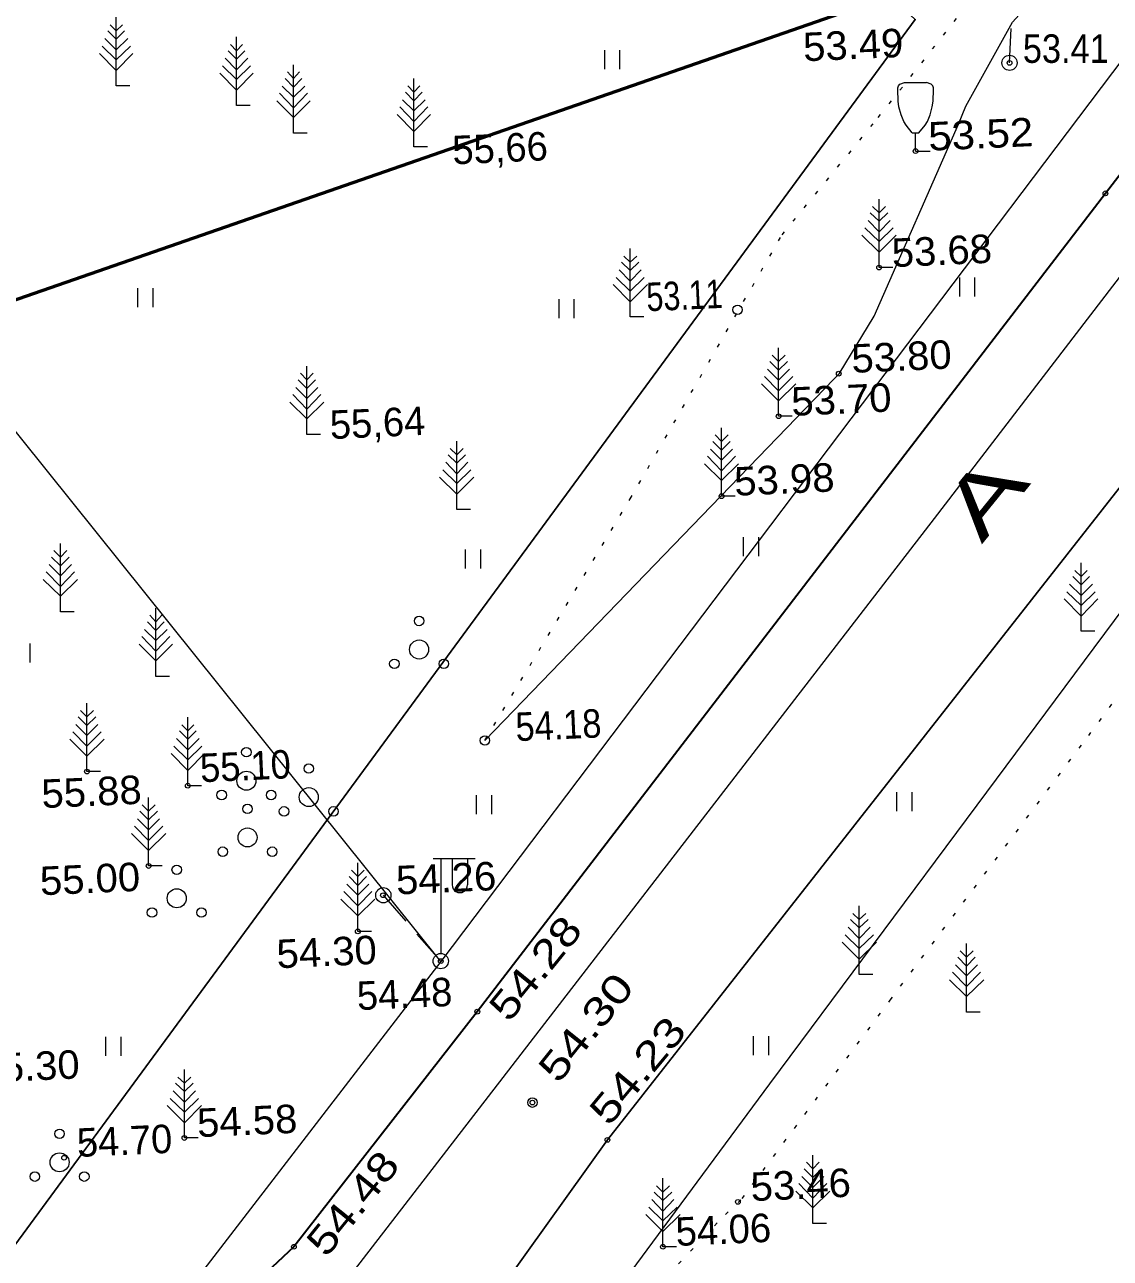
# Model space of a CAD drawing. Extents: x 641063 to 641519, y 6456540 to 6457208.
# Drawn here: x 641166.47 to 641195.01, y 6456631.62 to 6456664.04 of the extents above; entities that cross this region are included whole.
import ezdxf
from ezdxf.enums import TextEntityAlignment as Align

# ---------------------------------------------------------------- set-up
doc = ezdxf.new("R2010")
doc.units = 0
doc.header["$LTSCALE"] = 0.3
doc.linetypes.add('DOTTED', pattern=[1.5, 0.3, -1.2])
doc.linetypes.add('MEDIUM_DASHED', pattern=[4.5, 3, -1.5])
for name, color, linetype, lineweight in [('11', 7, 'Continuous', 13), ('14', 7, 'Continuous', 13), ('16', 7, 'Continuous', 13), ('20', 7, 'Continuous', 13), ('26', 7, 'Continuous', 13), ('30', 7, 'Continuous', 25), ('40', 7, 'Continuous', 25), ('41', 7, 'Continuous', 13), ('42', 7, 'Continuous', 13), ('44', 7, 'Continuous', 13), ('59', 7, 'Continuous', 13), ('62', 7, 'Continuous', 13)]:
    doc.layers.add(name, color=color, linetype=linetype, lineweight=lineweight)

msp = doc.modelspace()

# ---------------------------------------------------------------- linework, layer by layer
at = {"layer": '11'}
msp.add_lwpolyline([(641430.74, 6456708.88), (641425.62, 6456708.61), (641407.84, 6456711.88), (641401.98, 6456713.05), (641383.52, 6456717.54), (641366.74, 6456721.76), (641329.2, 6456714.51), (641309.57, 6456710.68), (641294.84, 6456707.66), (641275.31, 6456703.84), (641256.8, 6456699.92), (641248.6, 6456698.34), (641235.29, 6456695.03), (641225.53, 6456691.61), (641219.84, 6456687.82), (641212.57, 6456679.99), (641190.38, 6456651.06), (641173.42, 6456629.08), (641156.36, 6456607.31), (641144.54, 6456592.49)], dxfattribs=at)
at = {"layer": '14'}
msp.add_line((641177.41, 6456639.42), (641160.53, 6456660.45), dxfattribs=at)
msp.add_lwpolyline([(641207.33, 6456679.03), (641177.41, 6456639.42), (641147.33, 6456600.34), (641142.1, 6456593.55)], dxfattribs=at)
at = {"layer": '16', "lineweight": 53}
msp.add_lwpolyline([(641422.04, 6456750.12), (641393, 6456737.35), (641367.18, 6456725.93), (641327.06, 6456717.04), (641286.25, 6456708.78), (641229.33, 6456701.96), (641192.51, 6456665.94), (641141.33, 6456648.16), (641118.76, 6456634.57)], dxfattribs=at)
at = {"layer": '20'}
for p, q in [((641177.21, 6456642.13), (641178.31, 6456642.13)), ((641177.41, 6456642.13), (641177.41, 6456639.63)), ((641177.71, 6456642.13), (641177.71, 6456641.43)), ((641178.11, 6456642.13), (641178.11, 6456641.43))]:
    msp.add_line(p, q, dxfattribs=at)
msp.add_circle((641177.41, 6456639.43), 0.2, dxfattribs=at)
msp.add_arc((641177.91, 6456641.43), 0.2, 179.9393, 0.0607, dxfattribs=at)
at = {"layer": '26', "linetype": 'MEDIUM_DASHED'}
for p, q in [((641192.36, 6456663.04), (641192.51, 6456665.94)), ((641175.9, 6456641.16), (641177.41, 6456639.42))]:
    msp.add_line(p, q, dxfattribs=at)
at = {"layer": '26'}
for centre in [(641192.36, 6456663.04), (641175.9, 6456641.16)]:
    msp.add_circle(centre, 0.2, dxfattribs=at)
at = {"layer": '30'}
msp.add_lwpolyline([(641225.87, 6456686.42), (641217.52, 6456679.67), (641212.27, 6456673.82), (641198.51, 6456656.02), (641181.79, 6456634.73), (641171.1, 6456619.8)], dxfattribs=at)
at = {"layer": '30', "lineweight": 35}
msp.add_lwpolyline([(641207.92, 6456676.55), (641194.88, 6456659.61), (641178.37, 6456638.1), (641173.55, 6456631.92), (641172.55, 6456630.98), (641171.19, 6456629.98), (641169.25, 6456629.06), (641167.46, 6456628.43), (641164.7, 6456628.05), (641162.14, 6456628.25), (641158.37, 6456629.38), (641151.78, 6456633.09)], dxfattribs=at)
at = {"layer": '40'}
msp.add_lwpolyline([(641110.22, 6456687.75), (641123.84, 6456670.79), (641164.12, 6456629.12), (641189.88, 6456664.18), (641139.38, 6456710.86)], close=True, dxfattribs=at)
at = {"layer": '41'}
for p, q in [((641181.72, 6456662.87), (641181.72, 6456663.37)), ((641182.12, 6456662.87), (641182.12, 6456663.37)), ((641191.05, 6456656.9), (641191.05, 6456657.4)), ((641191.45, 6456656.9), (641191.45, 6456657.4)), ((641169.45, 6456656.62), (641169.45, 6456657.12)), ((641169.85, 6456656.62), (641169.85, 6456657.12)), ((641180.52, 6456656.33), (641180.52, 6456656.83)), ((641180.92, 6456656.33), (641180.92, 6456656.83)), ((641185.37, 6456650.07), (641185.37, 6456650.57)), ((641185.77, 6456650.07), (641185.77, 6456650.57)), ((641178.06, 6456649.75), (641178.06, 6456650.25)), ((641178.46, 6456649.75), (641178.46, 6456650.25)), ((641166.62, 6456647.28), (641166.62, 6456647.78)), ((641178.35, 6456643.29), (641178.35, 6456643.79)), ((641178.75, 6456643.29), (641178.75, 6456643.79)), ((641189.4, 6456643.37), (641189.4, 6456643.87)), ((641189.8, 6456643.37), (641189.8, 6456643.87)), ((641168.61, 6456636.94), (641168.61, 6456637.44)), ((641169.01, 6456636.94), (641169.01, 6456637.44)), ((641185.63, 6456636.96), (641185.63, 6456637.46)), ((641186.03, 6456636.96), (641186.03, 6456637.46))]:
    msp.add_line(p, q, dxfattribs=at)
at = {"layer": '42', "linetype": 'DOTTED'}
for points in [[(641178.57, 6456645.23), (641182.39, 6456651.58), (641186.38, 6456658.52), (641188.91, 6456661.6), (641191.21, 6456664.51), (641193.75, 6456667.52), (641200.41, 6456675.58), (641206.69, 6456684.96), (641209.64, 6456688.57), (641212.08, 6456690.91), (641214.7, 6456693.25), (641217.19, 6456694.66), (641219.54, 6456695.88), (641222.07, 6456696.67), (641223.57, 6456696.81), (641224.23, 6456696.72)], [(641179.64, 6456627.6), (641181.63, 6456629.45), (641183.34, 6456631.14), (641184.89, 6456632.77), (641185.33, 6456633.19), (641189.22, 6456638.4), (641194.44, 6456645.36), (641199.78, 6456652.56), (641201.31, 6456654.3), (641205.62, 6456659.24), (641209.02, 6456663.24), (641211.72, 6456666.21), (641212.87, 6456667.54), (641215.9, 6456671.91), (641216.86, 6456672.94), (641217.07, 6456673.78), (641216.94, 6456674.9)]]:
    msp.add_lwpolyline(points, dxfattribs=at)
at = {"layer": '42'}
for points in [[(641178.58, 6456645.24), (641187.74, 6456654.73), (641187.88, 6456654.87), (641188.8, 6456656.38), (641191.02, 6456661.43), (641191.21, 6456661.9), (641192.44, 6456664.11), (641195.74, 6456667.75), (641201.98, 6456674.61), (641203.61, 6456676.43), (641208.05, 6456683.55), (641210.94, 6456688.24), (641224.24, 6456696.73)], [(641216.79, 6456674.94), (641208.91, 6456665.57), (641203.27, 6456658.77), (641199.05, 6456653.62), (641195.87, 6456649.41), (641191.5, 6456643.53), (641186.05, 6456636.2), (641182.11, 6456630.87), (641179.79, 6456627.79)]]:
    msp.add_lwpolyline(points, dxfattribs=at)
at = {"layer": '44'}
for p, q in [((641168.88, 6456663.88), (641168.72, 6456664.04)), ((641168.88, 6456663.88), (641169.04, 6456664.04)), ((641168.88, 6456663.38), (641168.58, 6456663.68)), ((641168.88, 6456663.66), (641168.66, 6456663.88)), ((641168.88, 6456663.66), (641169.1, 6456663.88)), ((641168.88, 6456663.38), (641169.18, 6456663.68)), ((641168.88, 6456663.12), (641168.51, 6456663.48)), ((641168.88, 6456663.12), (641169.25, 6456663.48)), ((641172.04, 6456663.14), (641171.82, 6456663.36)), ((641172.04, 6456663.36), (641171.88, 6456663.52)), ((641172.04, 6456663.36), (641172.2, 6456663.52)), ((641172.04, 6456663.14), (641172.26, 6456663.36)), ((641168.88, 6456662.84), (641168.44, 6456663.29)), ((641168.88, 6456662.84), (641169.32, 6456663.29)), ((641172.04, 6456662.86), (641171.74, 6456663.16)), ((641172.04, 6456662.86), (641172.34, 6456663.16)), ((641172.04, 6456662.32), (641171.6, 6456662.77)), ((641172.04, 6456662.6), (641171.67, 6456662.96)), ((641172.04, 6456662.6), (641172.41, 6456662.96)), ((641172.04, 6456662.32), (641172.48, 6456662.77)), ((641173.54, 6456662.63), (641173.38, 6456662.8)), ((641173.54, 6456662.63), (641173.7, 6456662.8)), ((641173.54, 6456662.14), (641173.24, 6456662.43)), ((641173.54, 6456662.4), (641173.32, 6456662.63)), ((641173.54, 6456662.4), (641173.76, 6456662.63)), ((641173.54, 6456662.14), (641173.84, 6456662.43)), ((641176.7, 6456662.27), (641176.54, 6456662.44)), ((641176.7, 6456662.27), (641176.86, 6456662.44)), ((641189.6, 6456662.52), (641190.18, 6456662.52)), ((641173.54, 6456661.6), (641173.1, 6456662.04)), ((641173.54, 6456661.86), (641173.17, 6456662.24)), ((641173.54, 6456661.86), (641173.91, 6456662.24)), ((641173.54, 6456661.6), (641173.98, 6456662.04)), ((641176.7, 6456661.78), (641176.4, 6456662.07)), ((641176.7, 6456662.04), (641176.48, 6456662.27)), ((641176.7, 6456662.04), (641176.92, 6456662.27)), ((641176.7, 6456661.78), (641177, 6456662.07)), ((641176.7, 6456661.5), (641176.33, 6456661.88)), ((641176.7, 6456661.5), (641177.07, 6456661.88)), ((641176.7, 6456661.24), (641176.26, 6456661.68)), ((641176.7, 6456661.24), (641177.14, 6456661.68)), ((641189.8, 6456661.2), (641189.98, 6456661.2)), ((641189.89, 6456660.72), (641189.89, 6456661.2)), ((641189.89, 6456660.72), (641190.27, 6456660.72)), ((641188.93, 6456659.1), (641188.76, 6456659.26)), ((641188.93, 6456659.1), (641189.1, 6456659.26)), ((641188.93, 6456658.6), (641188.64, 6456658.9)), ((641188.93, 6456658.88), (641188.7, 6456659.1)), ((641188.93, 6456658.88), (641189.16, 6456659.1)), ((641188.93, 6456658.6), (641189.22, 6456658.9)), ((641188.93, 6456658.06), (641188.48, 6456658.51)), ((641188.93, 6456658.34), (641188.56, 6456658.7)), ((641188.93, 6456658.34), (641189.3, 6456658.7)), ((641188.93, 6456658.06), (641189.38, 6456658.51)), ((641182.39, 6456657.8), (641182.22, 6456657.96)), ((641182.39, 6456657.8), (641182.56, 6456657.96)), ((641182.39, 6456657.3), (641182.1, 6456657.6)), ((641182.39, 6456657.58), (641182.16, 6456657.8)), ((641182.39, 6456657.58), (641182.62, 6456657.8)), ((641182.39, 6456657.3), (641182.68, 6456657.6)), ((641182.39, 6456656.76), (641181.94, 6456657.21)), ((641182.39, 6456657.04), (641182.02, 6456657.4)), ((641182.39, 6456657.04), (641182.76, 6456657.4)), ((641182.39, 6456656.76), (641182.84, 6456657.21)), ((641186.29, 6456655.19), (641186.12, 6456655.36)), ((641186.29, 6456655.19), (641186.46, 6456655.36)), ((641186.29, 6456654.7), (641186, 6456654.99)), ((641186.29, 6456654.96), (641186.06, 6456655.19)), ((641186.29, 6456654.96), (641186.52, 6456655.19)), ((641186.29, 6456654.7), (641186.58, 6456654.99)), ((641173.89, 6456654.48), (641173.66, 6456654.71)), ((641173.89, 6456654.71), (641173.72, 6456654.88)), ((641173.89, 6456654.71), (641174.06, 6456654.88)), ((641173.89, 6456654.48), (641174.12, 6456654.71)), ((641186.29, 6456654.16), (641185.84, 6456654.6)), ((641186.29, 6456654.42), (641185.92, 6456654.8)), ((641186.29, 6456654.42), (641186.66, 6456654.8)), ((641186.29, 6456654.16), (641186.74, 6456654.6)), ((641173.89, 6456653.94), (641173.52, 6456654.32)), ((641173.89, 6456654.22), (641173.6, 6456654.51)), ((641173.89, 6456654.22), (641174.18, 6456654.51)), ((641173.89, 6456653.94), (641174.26, 6456654.32)), ((641173.89, 6456653.68), (641173.44, 6456654.12)), ((641173.89, 6456653.68), (641174.34, 6456654.12)), ((641184.79, 6456652.86), (641184.56, 6456653.09)), ((641184.79, 6456653.09), (641184.62, 6456653.26)), ((641184.79, 6456653.09), (641184.96, 6456653.26)), ((641184.79, 6456652.86), (641185.02, 6456653.09)), ((641177.83, 6456652.52), (641177.6, 6456652.74)), ((641177.83, 6456652.74), (641177.66, 6456652.9)), ((641177.83, 6456652.74), (641178, 6456652.9)), ((641177.83, 6456652.52), (641178.06, 6456652.74)), ((641184.79, 6456652.32), (641184.42, 6456652.7)), ((641184.79, 6456652.6), (641184.5, 6456652.89)), ((641184.79, 6456652.6), (641185.08, 6456652.89)), ((641184.79, 6456652.32), (641185.16, 6456652.7)), ((641177.83, 6456651.98), (641177.46, 6456652.34)), ((641177.83, 6456652.24), (641177.54, 6456652.54)), ((641177.83, 6456652.24), (641178.12, 6456652.54)), ((641177.83, 6456651.98), (641178.2, 6456652.34)), ((641184.79, 6456652.06), (641184.34, 6456652.5)), ((641184.79, 6456652.06), (641185.24, 6456652.5)), ((641177.83, 6456651.7), (641177.38, 6456652.15)), ((641177.83, 6456651.7), (641178.28, 6456652.15)), ((641167.41, 6456649.82), (641167.18, 6456650.05)), ((641167.41, 6456650.05), (641167.24, 6456650.22)), ((641167.41, 6456650.05), (641167.58, 6456650.22)), ((641167.41, 6456649.82), (641167.64, 6456650.05)), ((641167.41, 6456649.56), (641167.12, 6456649.85)), ((641167.41, 6456649.56), (641167.7, 6456649.85)), ((641167.41, 6456649.02), (641166.96, 6456649.46)), ((641167.41, 6456649.28), (641167.04, 6456649.66)), ((641167.41, 6456649.28), (641167.78, 6456649.66)), ((641167.41, 6456649.02), (641167.86, 6456649.46)), ((641194.24, 6456649.32), (641194.02, 6456649.54)), ((641194.24, 6456649.54), (641194.08, 6456649.7)), ((641194.24, 6456649.54), (641194.4, 6456649.7)), ((641194.24, 6456649.32), (641194.46, 6456649.54)), ((641194.24, 6456648.78), (641193.87, 6456649.14)), ((641194.24, 6456649.04), (641193.94, 6456649.34)), ((641194.24, 6456649.04), (641194.54, 6456649.34)), ((641194.24, 6456648.78), (641194.61, 6456649.14)), ((641194.24, 6456648.5), (641193.8, 6456648.95)), ((641194.24, 6456648.5), (641194.68, 6456648.95)), ((641169.92, 6456648.35), (641169.76, 6456648.52)), ((641169.92, 6456648.35), (641170.08, 6456648.52)), ((641169.92, 6456647.86), (641169.62, 6456648.15)), ((641169.92, 6456648.12), (641169.7, 6456648.35)), ((641169.92, 6456648.12), (641170.14, 6456648.35)), ((641169.92, 6456647.86), (641170.22, 6456648.15)), ((641169.92, 6456647.58), (641169.55, 6456647.96)), ((641169.92, 6456647.58), (641170.29, 6456647.96)), ((641169.92, 6456647.32), (641169.48, 6456647.76)), ((641169.92, 6456647.32), (641170.36, 6456647.76)), ((641168.11, 6456645.62), (641167.88, 6456645.85)), ((641168.11, 6456645.85), (641167.94, 6456646.02)), ((641168.11, 6456645.85), (641168.28, 6456646.02)), ((641168.11, 6456645.62), (641168.34, 6456645.85)), ((641168.11, 6456645.36), (641167.82, 6456645.65)), ((641168.11, 6456645.36), (641168.4, 6456645.65)), ((641170.76, 6456645.48), (641170.6, 6456645.64)), ((641170.76, 6456645.48), (641170.92, 6456645.64)), ((641168.11, 6456644.82), (641167.66, 6456645.26)), ((641168.11, 6456645.08), (641167.74, 6456645.46)), ((641168.11, 6456645.08), (641168.48, 6456645.46)), ((641168.11, 6456644.82), (641168.56, 6456645.26)), ((641170.76, 6456644.98), (641170.46, 6456645.28)), ((641170.76, 6456645.26), (641170.54, 6456645.48)), ((641170.76, 6456645.26), (641170.98, 6456645.48)), ((641170.76, 6456644.98), (641171.06, 6456645.28)), ((641170.76, 6456644.44), (641170.32, 6456644.89)), ((641170.76, 6456644.72), (641170.39, 6456645.08)), ((641170.76, 6456644.72), (641171.13, 6456645.08)), ((641170.76, 6456644.44), (641171.2, 6456644.89)), ((641169.73, 6456643.14), (641169.5, 6456643.37)), ((641169.73, 6456643.37), (641169.56, 6456643.54)), ((641169.73, 6456643.37), (641169.9, 6456643.54)), ((641169.73, 6456643.14), (641169.96, 6456643.37)), ((641169.73, 6456642.6), (641169.36, 6456642.98)), ((641169.73, 6456642.88), (641169.44, 6456643.17)), ((641169.73, 6456642.88), (641170.02, 6456643.17)), ((641169.73, 6456642.6), (641170.1, 6456642.98)), ((641169.73, 6456642.34), (641169.28, 6456642.78)), ((641169.73, 6456642.34), (641170.18, 6456642.78)), ((641175.23, 6456641.42), (641175, 6456641.65)), ((641175.23, 6456641.65), (641175.06, 6456641.82)), ((641175.23, 6456641.65), (641175.4, 6456641.82)), ((641175.23, 6456641.42), (641175.46, 6456641.65)), ((641175.23, 6456641.16), (641174.94, 6456641.45)), ((641175.23, 6456641.16), (641175.52, 6456641.45)), ((641175.23, 6456640.62), (641174.78, 6456641.06)), ((641175.23, 6456640.88), (641174.86, 6456641.26)), ((641175.23, 6456640.88), (641175.6, 6456641.26)), ((641175.23, 6456640.62), (641175.68, 6456641.06)), ((641188.41, 6456640.52), (641188.24, 6456640.68)), ((641188.41, 6456640.52), (641188.58, 6456640.68)), ((641188.41, 6456640.02), (641188.12, 6456640.32)), ((641188.41, 6456640.3), (641188.18, 6456640.52)), ((641188.41, 6456640.3), (641188.64, 6456640.52)), ((641188.41, 6456640.02), (641188.7, 6456640.32)), ((641188.41, 6456639.76), (641188.04, 6456640.12)), ((641188.41, 6456639.76), (641188.78, 6456640.12)), ((641188.41, 6456639.48), (641187.96, 6456639.93)), ((641188.41, 6456639.48), (641188.86, 6456639.93)), ((641191.23, 6456639.53), (641191.06, 6456639.7)), ((641191.23, 6456639.53), (641191.4, 6456639.7)), ((641191.23, 6456639.3), (641191, 6456639.53)), ((641191.23, 6456639.3), (641191.46, 6456639.53)), ((641191.23, 6456638.76), (641190.86, 6456639.14)), ((641191.23, 6456639.04), (641190.94, 6456639.33)), ((641191.23, 6456639.04), (641191.52, 6456639.33)), ((641191.23, 6456638.76), (641191.6, 6456639.14)), ((641191.23, 6456638.5), (641190.78, 6456638.94)), ((641191.23, 6456638.5), (641191.68, 6456638.94)), ((641170.67, 6456636), (641170.44, 6456636.22)), ((641170.67, 6456636.22), (641170.5, 6456636.38)), ((641170.67, 6456636.22), (641170.84, 6456636.38)), ((641170.67, 6456636), (641170.9, 6456636.22)), ((641170.67, 6456635.46), (641170.3, 6456635.82)), ((641170.67, 6456635.72), (641170.38, 6456636.02)), ((641170.67, 6456635.72), (641170.96, 6456636.02)), ((641170.67, 6456635.46), (641171.04, 6456635.82)), ((641170.67, 6456635.18), (641170.22, 6456635.63)), ((641170.67, 6456635.18), (641171.12, 6456635.63)), ((641187.19, 6456633.74), (641186.96, 6456633.97)), ((641187.19, 6456633.97), (641187.02, 6456634.14)), ((641187.19, 6456633.97), (641187.36, 6456634.14)), ((641187.19, 6456633.74), (641187.42, 6456633.97)), ((641183.25, 6456633.36), (641183.08, 6456633.52)), ((641183.25, 6456633.36), (641183.42, 6456633.52)), ((641187.19, 6456633.2), (641186.82, 6456633.58)), ((641187.19, 6456633.48), (641186.9, 6456633.77)), ((641187.19, 6456633.48), (641187.48, 6456633.77)), ((641187.19, 6456633.2), (641187.56, 6456633.58)), ((641183.25, 6456633.14), (641183.02, 6456633.36)), ((641183.25, 6456633.14), (641183.48, 6456633.36)), ((641187.19, 6456632.94), (641186.74, 6456633.38)), ((641187.19, 6456632.94), (641187.64, 6456633.38)), ((641183.25, 6456632.6), (641182.88, 6456632.96)), ((641183.25, 6456632.86), (641182.96, 6456633.16)), ((641183.25, 6456632.86), (641183.54, 6456633.16)), ((641183.25, 6456632.6), (641183.62, 6456632.96)), ((641183.25, 6456632.32), (641182.8, 6456632.77)), ((641183.25, 6456632.32), (641183.7, 6456632.77))]:
    msp.add_line(p, q, dxfattribs=at)
for points in [[(641169.24, 6456662.44), (641168.88, 6456662.44), (641168.88, 6456664.24)], [(641172.4, 6456661.92), (641172.04, 6456661.92), (641172.04, 6456663.72)], [(641173.9, 6456661.19), (641173.54, 6456661.19), (641173.54, 6456662.99)], [(641177.06, 6456660.83), (641176.7, 6456660.83), (641176.7, 6456662.63)], [(641189.8, 6456661.2), (641189.64, 6456661.4), (641189.58, 6456661.5), (641189.51, 6456661.67), (641189.45, 6456661.88), (641189.43, 6456662.03), (641189.42, 6456662.34), (641189.42, 6456662.38), (641189.44, 6456662.44), (641189.48, 6456662.48), (641189.6, 6456662.52)], [(641189.98, 6456661.2), (641190.14, 6456661.4), (641190.2, 6456661.5), (641190.27, 6456661.67), (641190.33, 6456661.88), (641190.35, 6456662.03), (641190.36, 6456662.34), (641190.36, 6456662.38), (641190.34, 6456662.44), (641190.3, 6456662.48), (641190.18, 6456662.52)], [(641189.29, 6456657.66), (641188.93, 6456657.66), (641188.93, 6456659.46)], [(641182.75, 6456656.36), (641182.39, 6456656.36), (641182.39, 6456658.16)], [(641186.65, 6456653.75), (641186.29, 6456653.75), (641186.29, 6456655.55)], [(641174.25, 6456653.27), (641173.89, 6456653.27), (641173.89, 6456655.07)], [(641185.15, 6456651.65), (641184.79, 6456651.65), (641184.79, 6456653.45)], [(641178.19, 6456651.3), (641177.83, 6456651.3), (641177.83, 6456653.1)], [(641167.77, 6456648.61), (641167.41, 6456648.61), (641167.41, 6456650.41)], [(641194.6, 6456648.1), (641194.24, 6456648.1), (641194.24, 6456649.9)], [(641170.28, 6456646.91), (641169.92, 6456646.91), (641169.92, 6456648.71)], [(641168.47, 6456644.41), (641168.11, 6456644.41), (641168.11, 6456646.21)], [(641171.12, 6456644.04), (641170.76, 6456644.04), (641170.76, 6456645.84)], [(641170.09, 6456641.93), (641169.73, 6456641.93), (641169.73, 6456643.73)], [(641175.59, 6456640.21), (641175.23, 6456640.21), (641175.23, 6456642.01)], [(641188.77, 6456639.08), (641188.41, 6456639.08), (641188.41, 6456640.88)], [(641191.59, 6456638.09), (641191.23, 6456638.09), (641191.23, 6456639.89)], [(641171.03, 6456634.78), (641170.67, 6456634.78), (641170.67, 6456636.58)], [(641187.55, 6456632.53), (641187.19, 6456632.53), (641187.19, 6456634.33)], [(641183.61, 6456631.92), (641183.25, 6456631.92), (641183.25, 6456633.72)]]:
    msp.add_lwpolyline(points, dxfattribs=at)
for centre, radius in [((641176.84, 6456648.37), 0.125), ((641176.84, 6456647.62), 0.25), ((641176.19, 6456647.245), 0.125), ((641177.49, 6456647.245), 0.125), ((641172.3, 6456644.92), 0.125), ((641173.94, 6456644.49), 0.125), ((641172.3, 6456644.17), 0.25), ((641171.65, 6456643.795), 0.125), ((641172.95, 6456643.795), 0.125), ((641173.94, 6456643.74), 0.25), ((641172.33, 6456643.43), 0.125), ((641173.29, 6456643.365), 0.125), ((641174.59, 6456643.365), 0.125), ((641172.33, 6456642.68), 0.25), ((641171.68, 6456642.305), 0.125), ((641172.98, 6456642.305), 0.125), ((641170.47, 6456641.83), 0.125), ((641170.47, 6456641.08), 0.25), ((641169.82, 6456640.705), 0.125), ((641171.12, 6456640.705), 0.125), ((641167.39, 6456634.89), 0.125), ((641167.39, 6456634.14), 0.25), ((641166.74, 6456633.765), 0.125), ((641168.04, 6456633.765), 0.125)]:
    msp.add_circle(centre, radius, dxfattribs=at)
at = {"layer": '59'}
for centre in [(641185.21, 6456656.55), (641178.57, 6456645.23), (641179.82, 6456635.71)]:
    msp.add_circle(centre, 0.125, dxfattribs=at)
at = {"layer": '62'}
for centre in [(641192.36, 6456663.04), (641189.89, 6456660.72), (641194.88, 6456659.61), (641188.93, 6456657.66), (641187.87, 6456654.87), (641186.29, 6456653.75), (641184.79, 6456651.65), (641168.11, 6456644.41), (641170.76, 6456644.04), (641169.73, 6456641.93), (641175.89, 6456641.16), (641175.23, 6456640.21), (641177.41, 6456639.43), (641178.37, 6456638.1), (641179.82, 6456635.71), (641170.67, 6456634.78), (641181.79, 6456634.73), (641167.51, 6456634.26), (641185.22, 6456633.1), (641173.55, 6456631.92), (641183.25, 6456631.92)]:
    msp.add_circle(centre, 0.0625, dxfattribs=at)

# ---------------------------------------------------------------- texts
at = {"layer": '30', "width": 1.55}
msp.add_text('A', height=1.5, rotation=50.964, dxfattribs=at).set_placement((641192.283, 6456651.183), align=Align.CENTER)
at = {"layer": '59'}
for s, height, rotation, width, p in [('53.49', 0.75, 2.563, 1.05, (641186.95, 6456663.08)), ('53.52', 0.75, 2.563, 1.1, (641190.24, 6456660.73)), ('53.68', 0.75, 2.563, 1.05, (641189.28, 6456657.67)), ('53.11', 0.75, 2.563, 0.8, (641182.83, 6456656.51)), ('53.80', 0.75, 2.563, 1.05, (641188.22, 6456654.89)), ('53.70', 0.75, 2.563, 1.05, (641186.64, 6456653.76)), ('53.98', 0.75, 2.563, 1.05, (641185.14, 6456651.66)), ('54.18', 0.75, 2.563, 0.9, (641179.39, 6456645.21)), ('55.10', 0.75, 2.563, 0.95, (641171.1, 6456644.13)), ('55.88', 0.75, 2.563, 1.05, (641166.93, 6456643.45)), ('55.00', 0.75, 2.563, 1.05, (641166.89, 6456641.16)), ('54.26', 0.75, 2.563, 1.05, (641176.25, 6456641.18)), ('54.28', 0.7499, 50.953, 1.25, (641179.2, 6456637.79)), ('54.30', 0.75, 2.563, 1.05, (641173.11, 6456639.24)), ('54.30', 0.75, 51.377, 1.3, (641180.5, 6456636.18)), ('54.23', 0.75, 50.342, 1.3, (641181.83, 6456635.06)), ('55.30', 0.75, 2.563, 1.05, (641165.3, 6456636.23)), ('54.58', 0.75, 2.563, 1.05, (641171.02, 6456634.8)), ('54.48', 0.75, 51.043, 1.25, (641174.4, 6456631.61)), ('53.46', 0.75, 2.563, 1.05, (641185.57, 6456633.12))]:
    msp.add_text(s, height=height, rotation=rotation, dxfattribs=dict(at, width=width)).set_placement(p)
at = {"layer": '59', "width": 0.9}
msp.add_text('53.41', height=0.75, dxfattribs=at).set_placement((641192.71, 6456663.04))
at = {"layer": '59'}
for s, p in [('55,66', (641177.73, 6456660.37)), ('55,64', (641174.51, 6456653.15)), ('54.48', (641175.22, 6456638.14)), ('54.70', (641167.86, 6456634.28)), ('54.06', (641183.6, 6456631.94))]:
    msp.add_text(s, height=0.75, rotation=2.563, dxfattribs=at).set_placement(p)

doc.saveas('drawing.dxf')
